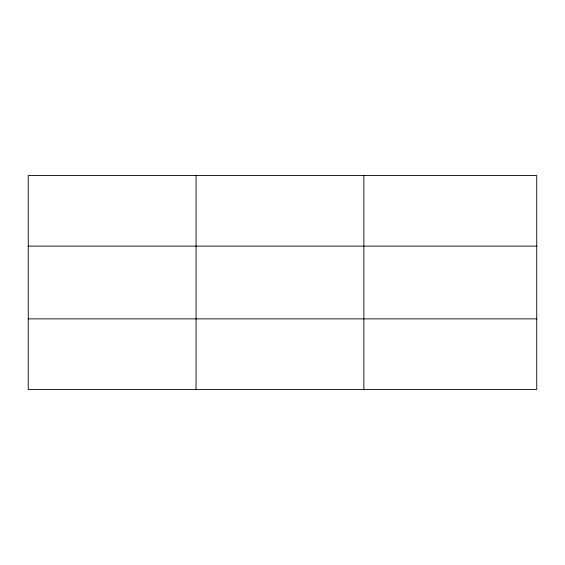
<?xml version="1.0" encoding="UTF-8"?>
<svg xmlns="http://www.w3.org/2000/svg" width="565" height="565" viewBox="0 0 565 565"><rect width="100%" height="100%" fill="white"/><g stroke="black" fill="none" stroke-linecap="round" stroke-linejoin="round"><path stroke-width="0.85" d="M196.055 389.469L196.055 175.531M363.86 389.469L363.86 175.531M536.75 246.128L536.75 175.531L28.25 175.531L28.25 389.469L536.75 389.469L536.75 246.128L28.25 246.128M28.25 318.872L536.75 318.872"/></g></svg>
